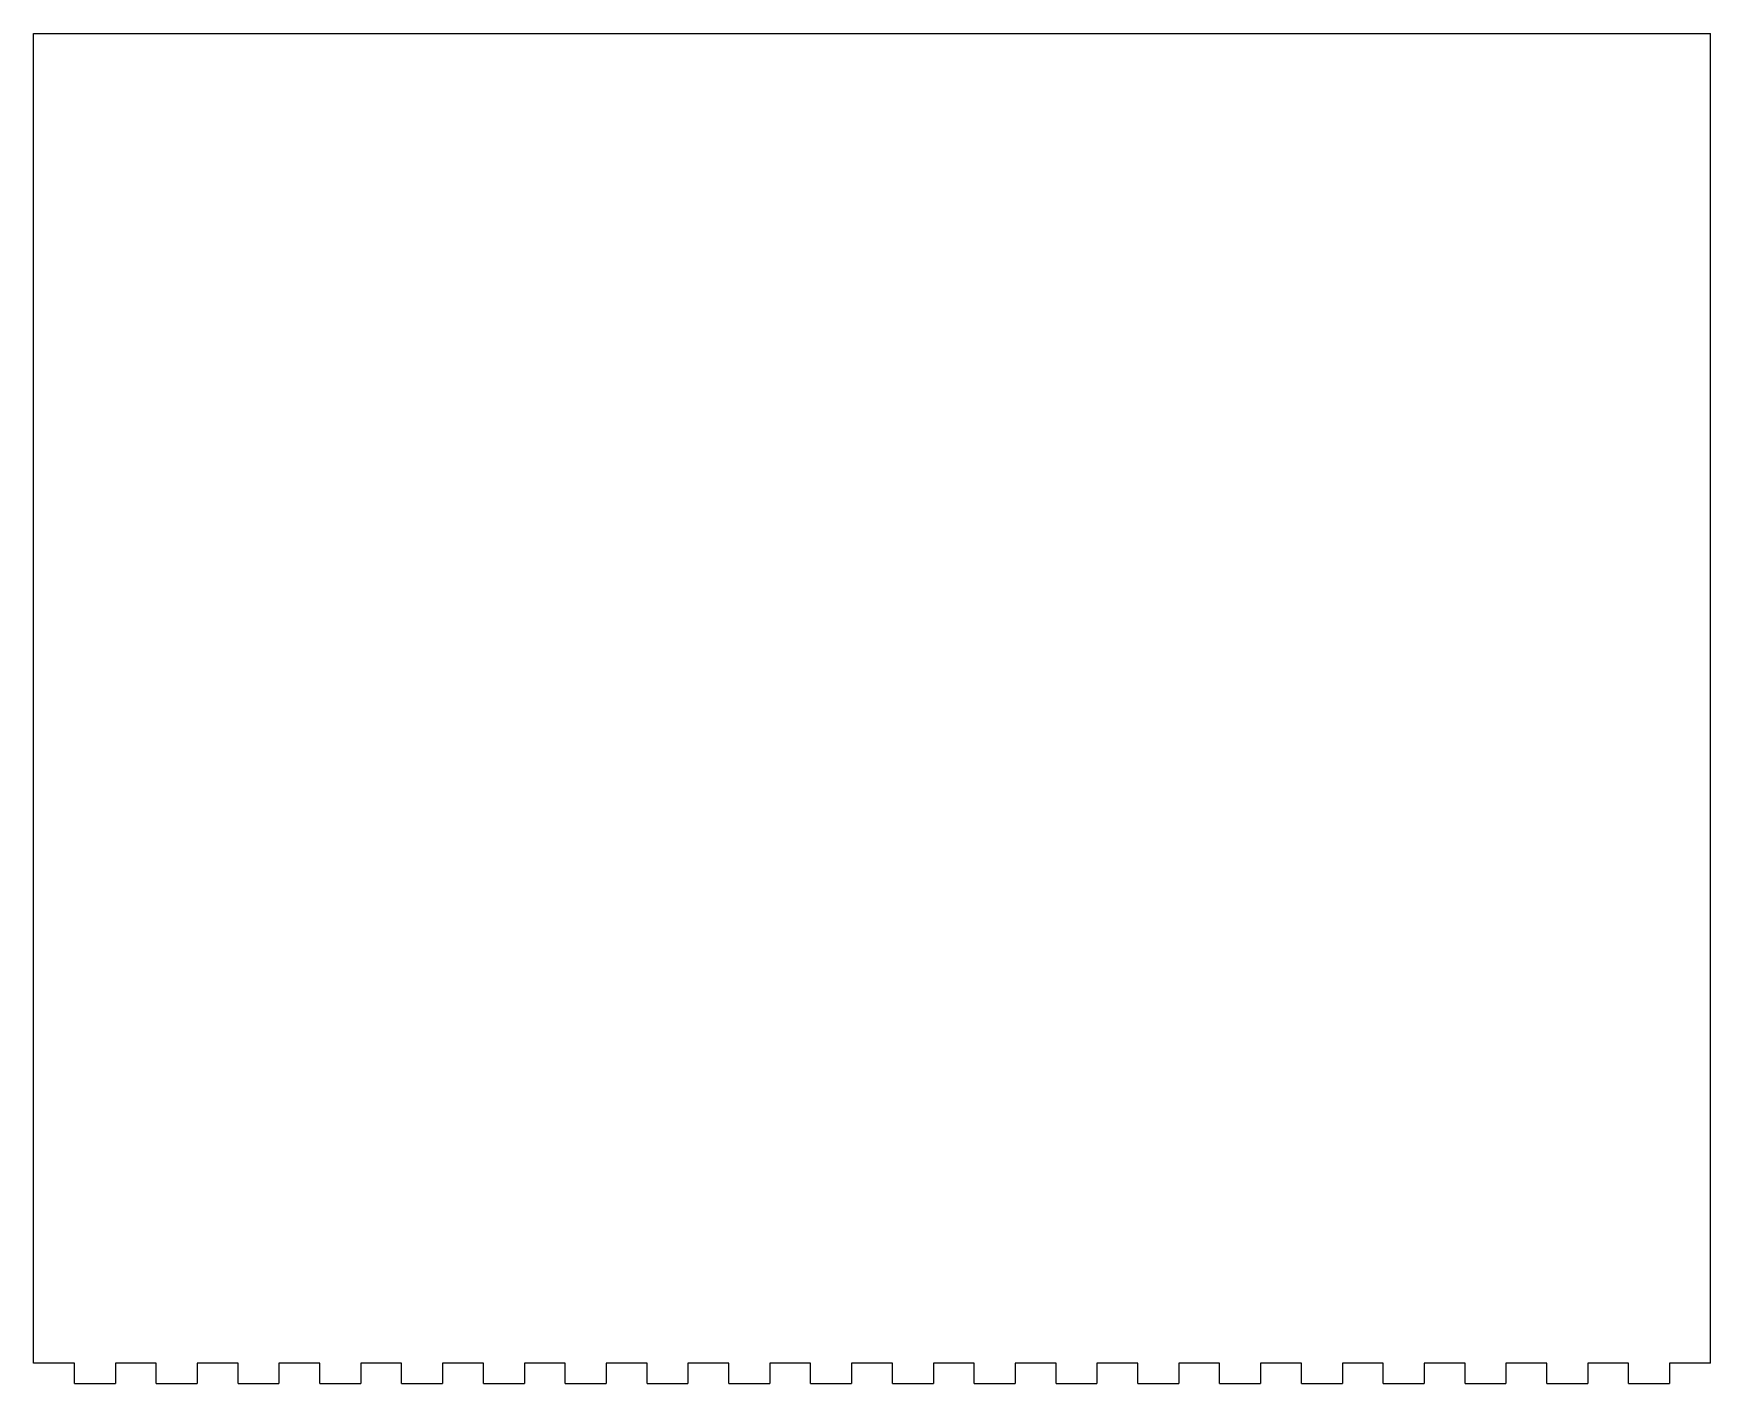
# Model space of a CAD drawing. Header units: millimetres. Extents: x 0 to 410, y 0 to 330.
import ezdxf

# ---------------------------------------------------------------- set-up
doc = ezdxf.new("R2010")
doc.units = ezdxf.units.MM

msp = doc.modelspace()

# ---------------------------------------------------------------- linework, layer by layer
at = {"color": 7, "linetype": 'Continuous', "lineweight": 25}
for p, q in [((0, 330), (410, 330)), ((0, 5), (0, 330)), ((410, 5), (410, 330)), ((10, 5), (0, 5)), ((10, 0), (10, 5)), ((20, 5), (20, 0)), ((30, 5), (20, 5)), ((30, 0), (30, 5)), ((40, 5), (40, 0)), ((50, 5), (40, 5)), ((50, 0), (50, 5)), ((60, 5), (60, 0)), ((70, 5), (60, 5)), ((70, 0), (70, 5)), ((80, 5), (80, 0)), ((90, 5), (80, 5)), ((90, 0), (90, 5)), ((100, 5), (100, 0)), ((110, 5), (100, 5)), ((110, 0), (110, 5)), ((120, 5), (120, 0)), ((130, 5), (120, 5)), ((130, 0), (130, 5)), ((140, 5), (140, 0)), ((150, 5), (140, 5)), ((150, 0), (150, 5)), ((160, 5), (160, 0)), ((170, 5), (160, 5)), ((170, 0), (170, 5)), ((180, 5), (180, 0)), ((190, 5), (180, 5)), ((190, 0), (190, 5)), ((200, 5), (200, 0)), ((210, 5), (200, 5)), ((210, 0), (210, 5)), ((220, 5), (220, 0)), ((230, 5), (220, 5)), ((230, 0), (230, 5)), ((240, 5), (240, 0)), ((250, 5), (240, 5)), ((250, 0), (250, 5)), ((260, 5), (260, 0)), ((270, 5), (260, 5)), ((270, 0), (270, 5)), ((280, 5), (280, 0)), ((290, 5), (280, 5)), ((290, 0), (290, 5)), ((300, 5), (300, 0)), ((310, 5), (300, 5)), ((310, 0), (310, 5)), ((320, 5), (320, 0)), ((330, 5), (320, 5)), ((330, 0), (330, 5)), ((340, 5), (340, 0)), ((350, 5), (340, 5)), ((350, 0), (350, 5)), ((360, 5), (360, 0)), ((370, 5), (360, 5)), ((370, 0), (370, 5)), ((380, 5), (380, 0)), ((390, 5), (380, 5)), ((390, 0), (390, 5)), ((400, 5), (400, 0)), ((410, 5), (400, 5)), ((10, 0), (20, 0)), ((30, 0), (40, 0)), ((50, 0), (60, 0)), ((70, 0), (80, 0)), ((90, 0), (100, 0)), ((110, 0), (120, 0)), ((130, 0), (140, 0)), ((150, 0), (160, 0)), ((170, 0), (180, 0)), ((190, 0), (200, 0)), ((210, 0), (220, 0)), ((230, 0), (240, 0)), ((250, 0), (260, 0)), ((270, 0), (280, 0)), ((290, 0), (300, 0)), ((310, 0), (320, 0)), ((330, 0), (340, 0)), ((350, 0), (360, 0)), ((370, 0), (380, 0)), ((390, 0), (400, 0))]:
    msp.add_line(p, q, dxfattribs=at)

doc.saveas('drawing.dxf')
